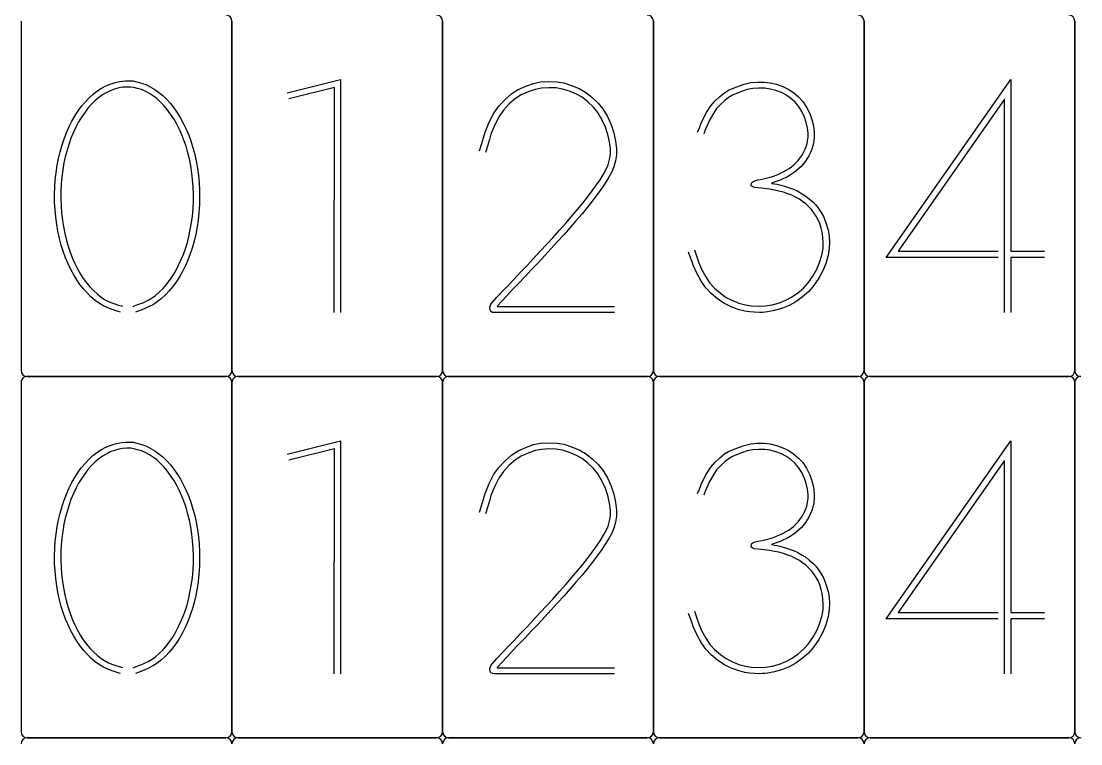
# Model space of a CAD drawing. Header units: millimetres. Extents: x -1 to 349, y -2 to 358.
# Drawn here: x -1 to 175, y 117 to 237 of the extents above; entities that cross this region are included whole.
import ezdxf

# ---------------------------------------------------------------- set-up
doc = ezdxf.new("R2010")
doc.units = ezdxf.units.MM

msp = doc.modelspace()

# ---------------------------------------------------------------- linework, layer by layer
for points in [[(-1, 237), (-1, 179)], [(34, 237), (34, 179)], [(34, 179), (34, 237)], [(69, 237), (69, 179)], [(69, 179), (69, 237)], [(104, 237), (104, 179)], [(104, 179), (104, 237)], [(139, 237), (139, 179)], [(139, 179), (139, 237)], [(174, 237), (174, 179)], [(174, 179), (174, 237)], [(15.38, 227), (15.84, 227.06)], [(15.84, 227.06), (16.34, 227.09)], [(16.34, 227.09), (16.83, 227.1)], [(16.83, 227.1), (17.11, 227.1)], [(17.11, 227.1), (17.36, 227.09)], [(17.36, 227.09), (17.58, 227.07)], [(17.58, 227.07), (18.22, 226.94)], [(43.2, 225.09), (52.06, 227.31)], [(52.06, 227.31), (52.02, 188.6)], [(142.68, 197.78), (163.36, 227.31)], [(163.36, 227.31), (163.36, 198.8)], [(10.91, 224.85), (11.58, 225.36)], [(11.58, 225.36), (12.35, 225.87)], [(12.35, 225.87), (13.04, 226.26)], [(13.04, 226.26), (13.78, 226.56)], [(13.79, 225.46), (13.2, 225.18)], [(13.78, 226.56), (14.62, 226.83)], [(14.5, 225.72), (13.79, 225.46)], [(15.23, 225.92), (14.5, 225.72)], [(14.62, 226.83), (15.38, 227)], [(15.85, 226.02), (15.23, 225.92)], [(16.54, 226.07), (15.85, 226.02)], [(17.19, 226.07), (16.54, 226.07)], [(17.7, 226), (17.19, 226.07)], [(18.34, 225.84), (17.7, 226)], [(18.22, 226.94), (18.98, 226.72)], [(19, 225.63), (18.34, 225.84)], [(18.98, 226.72), (19.69, 226.46)], [(19.6, 225.38), (19, 225.63)], [(20.29, 225), (19.6, 225.38)], [(19.69, 226.46), (20.41, 226.12)], [(20.41, 226.12), (21.19, 225.66)], [(21.19, 225.66), (21.87, 225.18)], [(51.03, 225.99), (43.45, 224.09)], [(50.99, 188.6), (51.03, 225.99)], [(80.49, 224.98), (81.54, 225.65)], [(81.54, 225.65), (82.8, 226.23)], [(82.8, 226.23), (84.12, 226.68)], [(84.37, 225.68), (83.18, 225.27)], [(84.12, 226.68), (85.28, 226.91)], [(85.41, 225.89), (84.37, 225.68)], [(85.28, 226.91), (86.62, 226.99)], [(86.63, 225.96), (85.41, 225.89)], [(86.62, 226.99), (87.98, 226.93)], [(87.87, 225.91), (86.63, 225.96)], [(88.91, 225.74), (87.87, 225.91)], [(87.98, 226.93), (89.14, 226.74)], [(90.07, 225.37), (88.91, 225.74)], [(89.14, 226.74), (90.42, 226.34)], [(91.23, 224.89), (90.07, 225.37)], [(90.42, 226.34), (91.69, 225.81)], [(91.69, 225.81), (92.73, 225.22)], [(115.83, 225.13), (116.51, 225.53)], [(116.51, 225.53), (117.7, 226.05)], [(117.7, 226.05), (119.1, 226.56)], [(119.6, 225.64), (118.35, 225.2)], [(119.1, 226.56), (120.18, 226.81)], [(120.51, 225.82), (119.6, 225.64)], [(120.18, 226.81), (121.28, 226.9)], [(121.53, 225.88), (120.51, 225.82)], [(121.28, 226.9), (122.42, 226.9)], [(122.54, 225.86), (121.53, 225.88)], [(122.42, 226.9), (123.4, 226.79)], [(123.39, 225.74), (122.54, 225.86)], [(124.35, 225.48), (123.39, 225.74)], [(123.4, 226.79), (124.45, 226.53)], [(125.27, 225.15), (124.35, 225.48)], [(124.45, 226.53), (125.5, 226.16)], [(125.5, 226.16), (126.38, 225.74)], [(126.38, 225.74), (127.27, 225.14)], [(9.03, 222.87), (9.61, 223.56)], [(9.61, 223.56), (10.29, 224.27)], [(10.29, 224.27), (10.91, 224.85)], [(11.3, 223.82), (10.69, 223.21)], [(11.85, 224.29), (11.3, 223.82)], [(12.52, 224.76), (11.85, 224.29)], [(13.2, 225.18), (12.52, 224.76)], [(20.96, 224.57), (20.29, 225)], [(21.52, 224.14), (20.96, 224.57)], [(22.15, 223.56), (21.52, 224.14)], [(21.87, 225.18), (22.51, 224.64)], [(22.77, 222.93), (22.15, 223.56)], [(22.51, 224.64), (23.2, 223.97)], [(23.2, 223.97), (23.81, 223.31)], [(78.33, 222.89), (79.36, 224)], [(79.36, 224), (80.49, 224.98)], [(81.1, 224.15), (80.07, 223.25)], [(82.03, 224.75), (81.1, 224.15)], [(83.18, 225.27), (82.03, 224.75)], [(92.16, 224.36), (91.23, 224.89)], [(93.13, 223.59), (92.16, 224.36)], [(92.73, 225.22), (93.8, 224.38)], [(94.08, 222.7), (93.13, 223.59)], [(93.8, 224.38), (94.83, 223.39)], [(113.57, 222.94), (114.27, 223.77)], [(114.27, 223.77), (115.06, 224.51)], [(115.06, 224.51), (115.83, 225.13)], [(115.85, 223.83), (115.14, 223.18)], [(116.5, 224.35), (115.85, 223.83)], [(117.16, 224.69), (116.5, 224.35)], [(118.35, 225.2), (117.16, 224.69)], [(126.02, 224.76), (125.27, 225.15)], [(126.81, 224.19), (126.02, 224.76)], [(127.56, 223.55), (126.81, 224.19)], [(127.27, 225.14), (128.13, 224.42)], [(128.11, 222.9), (127.56, 223.55)], [(128.13, 224.42), (128.81, 223.69)], [(128.81, 223.69), (129.43, 222.75)], [(162.33, 224.05), (144.66, 198.8)], [(162.33, 198.8), (162.33, 224.05)], [(7.92, 221.24), (8.49, 222.13)], [(8.49, 222.13), (9.03, 222.87)], [(9.6, 221.91), (9.06, 221.12)], [(10.09, 222.54), (9.6, 221.91)], [(10.69, 223.21), (10.09, 222.54)], [(23.27, 222.34), (22.77, 222.93)], [(23.82, 221.58), (23.27, 222.34)], [(23.81, 223.31), (24.36, 222.6)], [(24.36, 222.6), (24.96, 221.74)], [(77.52, 221.75), (78.33, 222.89)], [(79.12, 222.24), (78.39, 221.2)], [(80.07, 223.25), (79.12, 222.24)], [(94.79, 221.82), (94.08, 222.7)], [(95.46, 220.69), (94.79, 221.82)], [(94.83, 223.39), (95.63, 222.42)], [(95.63, 222.42), (96.37, 221.18)], [(112.23, 220.68), (112.85, 221.84)], [(112.85, 221.84), (113.57, 222.94)], [(114.51, 222.48), (113.86, 221.52)], [(115.14, 223.18), (114.51, 222.48)], [(128.65, 222.03), (128.11, 222.9)], [(129.12, 221.08), (128.65, 222.03)], [(129.43, 222.75), (129.98, 221.68)], [(6.99, 219.5), (7.42, 220.38)], [(7.42, 220.38), (7.92, 221.24)], [(8.54, 220.27), (8.13, 219.51)], [(9.06, 221.12), (8.54, 220.27)], [(24.36, 220.77), (23.82, 221.58)], [(24.79, 220.03), (24.36, 220.77)], [(25.25, 219.11), (24.79, 220.03)], [(24.96, 221.74), (25.47, 220.92)], [(25.47, 220.92), (25.93, 220.07)], [(25.93, 220.07), (26.41, 219.05)], [(76.06, 218.58), (76.73, 220.23)], [(76.73, 220.23), (77.52, 221.75)], [(78.39, 221.2), (77.66, 219.79)], [(96.06, 219.4), (95.46, 220.69)], [(96.37, 221.18), (97.02, 219.77)], [(111.65, 219.27), (111.97, 220.07)], [(111.97, 220.07), (112.23, 220.68)], [(113.26, 220.45), (112.97, 219.79)], [(113.86, 221.52), (113.26, 220.45)], [(129.41, 220.2), (129.12, 221.08)], [(129.61, 219.26), (129.41, 220.2)], [(129.98, 221.68), (130.35, 220.66)], [(130.35, 220.66), (130.6, 219.6)], [(6.14, 217.47), (6.53, 218.46)], [(6.53, 218.46), (6.99, 219.5)], [(7.69, 218.56), (7.27, 217.57)], [(8.13, 219.51), (7.69, 218.56)], [(25.69, 218.15), (25.25, 219.11)], [(26.41, 219.05), (26.82, 218.09)], [(75.77, 217.65), (76.06, 218.58)], [(77.03, 218.24), (76.76, 217.37)], [(77.66, 219.79), (77.03, 218.24)], [(96.45, 218.21), (96.06, 219.4)], [(97.02, 219.77), (97.45, 218.47)], [(97.45, 218.47), (97.74, 217.1)], [(111.36, 218.56), (111.65, 219.27)], [(112.68, 219.06), (112.36, 218.27)], [(112.97, 219.79), (112.68, 219.06)], [(129.72, 218.39), (129.61, 219.26)], [(129.69, 217.75), (129.72, 218.39)], [(130.6, 219.6), (130.73, 218.57)], [(130.73, 218.57), (130.73, 217.78)], [(5.81, 216.48), (6.14, 217.47)], [(6.95, 216.67), (6.63, 215.6)], [(7.27, 217.57), (6.95, 216.67)], [(26.03, 217.27), (25.69, 218.15)], [(26.38, 216.23), (26.03, 217.27)], [(26.82, 218.09), (27.17, 217.11)], [(27.17, 217.11), (27.53, 215.97)], [(75.14, 215.45), (75.45, 216.54)], [(75.45, 216.54), (75.77, 217.65)], [(76.76, 217.37), (76.44, 216.26)], [(96.72, 216.97), (96.45, 218.21)], [(96.87, 215.78), (96.72, 216.97)], [(97.74, 217.1), (97.9, 215.81)], [(129.32, 216.03), (129.47, 216.48)], [(129.47, 216.48), (129.6, 217.09)], [(129.6, 217.09), (129.69, 217.75)], [(130.63, 217.03), (130.49, 216.32)], [(130.73, 217.78), (130.63, 217.03)], [(5.21, 214.2), (5.48, 215.3)], [(5.48, 215.3), (5.81, 216.48)], [(6.63, 215.6), (6.33, 214.48)], [(26.7, 215.13), (26.38, 216.23)], [(26.94, 214.15), (26.7, 215.13)], [(27.53, 215.97), (27.83, 214.89)], [(27.83, 214.89), (28.06, 213.81)], [(76.44, 216.26), (76.13, 215.17)], [(96.73, 214.03), (96.87, 214.9)], [(96.87, 214.9), (96.87, 215.78)], [(97.9, 214.81), (97.73, 213.8)], [(97.9, 215.81), (97.9, 214.81)], [(128.65, 214.67), (128.87, 215.06)], [(128.87, 215.06), (129.11, 215.54)], [(129.11, 215.54), (129.32, 216.03)], [(130.09, 215.22), (129.83, 214.66)], [(130.32, 215.76), (130.09, 215.22)], [(130.49, 216.32), (130.32, 215.76)], [(4.81, 211.83), (5, 213.11)], [(5, 213.11), (5.21, 214.2)], [(6.11, 213.49), (5.92, 212.31)], [(6.33, 214.48), (6.11, 213.49)], [(27.16, 213), (26.94, 214.15)], [(27.36, 211.79), (27.16, 213)], [(28.06, 213.81), (28.28, 212.55)], [(96.18, 212.45), (96.48, 213.16)], [(96.48, 213.16), (96.73, 214.03)], [(97.73, 213.8), (97.45, 212.8)], [(126.93, 212.81), (127.34, 213.16)], [(127.34, 213.16), (127.72, 213.51)], [(127.72, 213.51), (128.03, 213.84)], [(128.03, 213.84), (128.35, 214.25)], [(128.35, 214.25), (128.65, 214.67)], [(128.88, 213.26), (128.53, 212.86)], [(129.25, 213.73), (128.88, 213.26)], [(129.57, 214.2), (129.25, 213.73)], [(129.83, 214.66), (129.57, 214.2)], [(4.67, 210.64), (4.81, 211.83)], [(5.92, 212.31), (5.75, 211.09)], [(27.48, 210.73), (27.36, 211.79)], [(28.28, 212.55), (28.45, 211.38)], [(28.45, 211.38), (28.55, 210.23)], [(95.14, 210.68), (95.72, 211.62)], [(95.72, 211.62), (96.18, 212.45)], [(97.1, 211.99), (96.61, 211.11)], [(97.45, 212.8), (97.1, 211.99)], [(123.41, 211.11), (123.94, 211.28)], [(123.94, 211.28), (124.55, 211.51)], [(124.55, 211.51), (125.11, 211.74)], [(125.11, 211.74), (125.57, 211.96)], [(125.57, 211.96), (126.07, 212.25)], [(126.07, 212.25), (126.55, 212.54)], [(126.71, 211.43), (126.15, 211.11)], [(126.55, 212.54), (126.93, 212.81)], [(127.21, 211.75), (126.71, 211.43)], [(127.65, 212.07), (127.21, 211.75)], [(128.11, 212.47), (127.65, 212.07)], [(128.53, 212.86), (128.11, 212.47)], [(4.56, 208.14), (4.6, 209.48)], [(4.6, 209.48), (4.67, 210.64)], [(5.65, 210.02), (5.6, 208.78)], [(5.75, 211.09), (5.65, 210.02)], [(27.56, 209.5), (27.48, 210.73)], [(27.61, 208.23), (27.56, 209.5)], [(28.55, 210.23), (28.62, 208.9)], [(93.86, 208.84), (94.58, 209.83)], [(94.58, 209.83), (95.14, 210.68)], [(96.01, 210.13), (95.42, 209.25)], [(96.61, 211.11), (96.01, 210.13)], [(120.25, 209.71), (120.27, 209.87)], [(120.25, 209.66), (120.25, 209.71)], [(120.37, 209.59), (120.25, 209.66)], [(120.27, 209.87), (120.3, 210.01)], [(120.3, 210.01), (120.38, 210.24)], [(120.51, 209.51), (120.37, 209.59)], [(120.38, 210.24), (120.69, 210.46)], [(120.58, 209.47), (120.51, 209.51)], [(120.79, 209.4), (120.58, 209.47)], [(120.69, 210.46), (121.33, 210.63)], [(121.33, 210.63), (122.06, 210.78)], [(122.06, 210.78), (122.75, 210.94)], [(122.75, 210.94), (123.41, 211.11)], [(123.66, 210.12), (123.64, 210.07)], [(123.64, 210.07), (124.11, 210)], [(123.78, 210.15), (123.66, 210.12)], [(123.9, 210.19), (123.78, 210.15)], [(124.4, 210.36), (123.9, 210.19)], [(124.11, 210), (124.55, 209.91)], [(125.05, 210.6), (124.4, 210.36)], [(124.55, 209.91), (124.99, 209.82)], [(124.99, 209.82), (125.78, 209.61)], [(125.64, 210.85), (125.05, 210.6)], [(126.15, 211.11), (125.64, 210.85)], [(125.78, 209.61), (126.61, 209.34)], [(4.56, 206.91), (4.56, 208.14)], [(5.6, 208.78), (5.58, 207.5)], [(27.6, 207.12), (27.61, 208.23)], [(28.62, 208.9), (28.64, 207.66)], [(92.26, 206.78), (93.04, 207.75)], [(93.04, 207.75), (93.86, 208.84)], [(94.69, 208.24), (93.85, 207.12)], [(95.42, 209.25), (94.69, 208.24)], [(121.41, 209.3), (120.79, 209.4)], [(122.43, 209.2), (121.41, 209.3)], [(123.28, 209.09), (122.43, 209.2)], [(124.14, 208.95), (123.28, 209.09)], [(124.84, 208.8), (124.14, 208.95)], [(125.6, 208.59), (124.84, 208.8)], [(126.36, 208.34), (125.6, 208.59)], [(126.98, 208.1), (126.36, 208.34)], [(126.61, 209.34), (127.3, 209.08)], [(127.62, 207.78), (126.98, 208.1)], [(127.3, 209.08), (128, 208.75)], [(128.28, 207.42), (127.62, 207.78)], [(128, 208.75), (128.72, 208.35)], [(128.72, 208.35), (129.32, 207.97)], [(129.32, 207.97), (129.9, 207.52)], [(4.63, 205.74), (4.56, 206.91)], [(5.58, 207.5), (5.62, 206.4)], [(5.62, 206.4), (5.71, 205.17)], [(27.54, 205.89), (27.6, 207.12)], [(28.6, 206.49), (28.51, 205.16)], [(28.64, 207.66), (28.6, 206.49)], [(91.36, 205.68), (92.26, 206.78)], [(93.06, 206.13), (92.15, 205.03)], [(93.85, 207.12), (93.06, 206.13)], [(128.79, 207.08), (128.28, 207.42)], [(129.32, 206.66), (128.79, 207.08)], [(129.85, 206.18), (129.32, 206.66)], [(130.26, 205.74), (129.85, 206.18)], [(129.9, 207.52), (130.5, 206.99)], [(130.5, 206.99), (130.99, 206.48)], [(130.99, 206.48), (131.44, 205.89)], [(4.75, 204.43), (4.63, 205.74)], [(4.9, 203.23), (4.75, 204.43)], [(5.71, 205.17), (5.84, 203.93)], [(27.3, 203.58), (27.43, 204.63)], [(27.43, 204.63), (27.54, 205.89)], [(28.51, 205.16), (28.39, 203.95)], [(89.44, 203.44), (90.35, 204.49)], [(90.35, 204.49), (91.36, 205.68)], [(92.15, 205.03), (91.13, 203.82)], [(130.67, 205.2), (130.26, 205.74)], [(131.07, 204.6), (130.67, 205.2)], [(131.36, 204.04), (131.07, 204.6)], [(131.44, 205.89), (131.89, 205.22)], [(131.89, 205.22), (132.25, 204.58)], [(132.25, 204.58), (132.56, 203.86)], [(5.1, 202.14), (4.9, 203.23)], [(5.84, 203.93), (6, 202.89)], [(6, 202.89), (6.23, 201.75)], [(26.85, 201.24), (27.09, 202.42)], [(27.09, 202.42), (27.3, 203.58)], [(28.22, 202.85), (27.98, 201.61)], [(28.39, 203.95), (28.22, 202.85)], [(88.42, 202.29), (89.44, 203.44)], [(90.21, 202.76), (89.18, 201.6)], [(91.13, 203.82), (90.21, 202.76)], [(131.64, 203.38), (131.36, 204.04)], [(131.89, 202.63), (131.64, 203.38)], [(132.06, 201.95), (131.89, 202.63)], [(132.56, 203.86), (132.84, 203.03)], [(132.84, 203.03), (133.05, 202.27)], [(5.37, 200.92), (5.1, 202.14)], [(5.65, 199.82), (5.37, 200.92)], [(6.23, 201.75), (6.51, 200.6)], [(26.6, 200.27), (26.85, 201.24)], [(27.98, 201.61), (27.72, 200.48)], [(86.29, 199.95), (87.29, 201.04)], [(87.29, 201.04), (88.42, 202.29)], [(89.18, 201.6), (88.05, 200.35)], [(132.17, 201.11), (132.06, 201.95)], [(132.22, 200.14), (132.17, 201.11)], [(133.05, 202.27), (133.18, 201.37)], [(133.18, 201.37), (133.24, 200.31)], [(5.97, 198.83), (5.65, 199.82)], [(6.51, 200.6), (6.78, 199.65)], [(6.78, 199.65), (7.13, 198.62)], [(25.89, 198.17), (26.27, 199.22)], [(26.27, 199.22), (26.6, 200.27)], [(27.43, 199.47), (27.05, 198.34)], [(27.72, 200.48), (27.43, 199.47)], [(85.22, 198.79), (86.29, 199.95)], [(87.05, 199.25), (85.97, 198.09)], [(88.05, 200.35), (87.05, 199.25)], [(110.82, 199.01), (110.98, 198.54)], [(131.98, 198.15), (132.19, 199.24)], [(132.19, 199.24), (132.22, 200.14)], [(133.23, 199.29), (133.03, 198.12)], [(133.24, 200.31), (133.23, 199.29)], [(6.37, 197.72), (5.97, 198.83)], [(6.78, 196.73), (6.37, 197.72)], [(7.13, 198.62), (7.53, 197.59)], [(7.53, 197.59), (7.9, 196.75)], [(25.1, 196.38), (25.54, 197.3)], [(25.54, 197.3), (25.89, 198.17)], [(26.67, 197.32), (26.27, 196.42)], [(27.05, 198.34), (26.67, 197.32)], [(83.02, 196.45), (84.04, 197.54)], [(84.04, 197.54), (85.22, 198.79)], [(85.97, 198.09), (84.79, 196.83)], [(110.06, 198.06), (109.85, 198.66)], [(110.42, 197.05), (110.06, 198.06)], [(110.98, 198.54), (111.34, 197.53)], [(111.34, 197.53), (111.56, 196.9)], [(131.61, 196.93), (131.98, 198.15)], [(133.03, 198.12), (132.65, 196.78)], [(161.28, 197.78), (142.68, 197.78)], [(144.66, 198.8), (161.28, 198.8)], [(162.33, 197.78), (162.33, 198.8)], [(162.33, 188.6), (162.33, 197.78)], [(163.36, 198.8), (168.96, 198.8)], [(163.36, 197.78), (163.36, 188.6)], [(168.96, 197.78), (163.36, 197.78)], [(7.2, 195.86), (6.78, 196.73)], [(7.72, 194.89), (7.2, 195.86)], [(7.9, 196.75), (8.36, 195.86)], [(8.36, 195.86), (8.86, 194.97)], [(24.18, 194.73), (24.62, 195.46)], [(24.62, 195.46), (25.1, 196.38)], [(25.77, 195.43), (25.28, 194.54)], [(26.27, 196.42), (25.77, 195.43)], [(81.95, 195.32), (83.02, 196.45)], [(83.77, 195.74), (82.7, 194.62)], [(84.79, 196.83), (83.77, 195.74)], [(110.62, 196.49), (110.42, 197.05)], [(111.2, 195.16), (110.62, 196.49)], [(111.56, 196.9), (112.02, 195.81)], [(112.02, 195.81), (112.7, 194.55)], [(130.48, 194.67), (131.15, 195.82)], [(131.15, 195.82), (131.61, 196.93)], [(132.15, 195.53), (131.46, 194.3)], [(132.65, 196.78), (132.15, 195.53)], [(8.23, 194.04), (7.72, 194.89)], [(8.75, 193.3), (8.23, 194.04)], [(8.86, 194.97), (9.32, 194.27)], [(9.32, 194.27), (9.87, 193.54)], [(23.07, 193.21), (23.65, 193.96)], [(23.65, 193.96), (24.18, 194.73)], [(24.78, 193.78), (24.17, 192.95)], [(25.28, 194.54), (24.78, 193.78)], [(79.81, 193.08), (80.8, 194.11)], [(80.8, 194.11), (81.95, 195.32)], [(82.7, 194.62), (81.55, 193.41)], [(111.95, 193.81), (111.2, 195.16)], [(112.71, 192.73), (111.95, 193.81)], [(112.7, 194.55), (113.4, 193.51)], [(129.69, 193.55), (130.48, 194.67)], [(131.46, 194.3), (130.61, 193.05)], [(9.38, 192.51), (8.75, 193.3)], [(9.99, 191.81), (9.38, 192.51)], [(9.87, 193.54), (10.46, 192.82)], [(10.46, 192.82), (10.99, 192.26)], [(10.99, 192.26), (11.6, 191.71)], [(21.3, 191.47), (21.95, 192.04)], [(21.95, 192.04), (22.56, 192.62)], [(22.56, 192.62), (23.07, 193.21)], [(23.58, 192.22), (23, 191.61)], [(24.17, 192.95), (23.58, 192.22)], [(78.01, 191.15), (78.89, 192.1)], [(78.89, 192.1), (79.81, 193.08)], [(80.56, 192.37), (79.65, 191.4)], [(81.55, 193.41), (80.56, 192.37)], [(113.61, 191.79), (112.71, 192.73)], [(113.4, 193.51), (114.17, 192.67)], [(114.17, 192.67), (115.14, 191.82)], [(126.96, 191.18), (128.01, 191.91)], [(128.01, 191.91), (128.93, 192.69)], [(129.76, 192.07), (128.79, 191.22)], [(128.93, 192.69), (129.69, 193.55)], [(130.61, 193.05), (129.76, 192.07)], [(10.59, 191.23), (9.99, 191.81)], [(11.31, 190.63), (10.59, 191.23)], [(12.01, 190.12), (11.31, 190.63)], [(11.6, 191.71), (12.27, 191.19)], [(12.68, 189.73), (12.01, 190.12)], [(12.27, 191.19), (12.85, 190.81)], [(12.85, 190.81), (13.52, 190.46)], [(13.52, 190.46), (14.24, 190.15)], [(14.24, 190.15), (14.73, 189.99)], [(18.4, 189.95), (18.87, 190.11)], [(18.87, 190.11), (19.36, 190.31)], [(19.36, 190.31), (20.07, 190.66)], [(20.07, 190.66), (20.73, 191.05)], [(20.73, 191.05), (21.3, 191.47)], [(21.61, 190.41), (20.95, 189.98)], [(22.29, 190.96), (21.61, 190.41)], [(23, 191.61), (22.29, 190.96)], [(77.03, 189.99), (77.37, 190.45)], [(77.37, 190.45), (78.01, 191.15)], [(78.77, 190.46), (78.16, 189.79)], [(79.65, 191.4), (78.77, 190.46)], [(114.68, 190.87), (113.61, 191.79)], [(115.69, 190.17), (114.68, 190.87)], [(115.14, 191.82), (116.08, 191.14)], [(116.8, 189.63), (115.69, 190.17)], [(116.08, 191.14), (117.04, 190.65)], [(117.04, 190.65), (118.19, 190.19)], [(118.19, 190.19), (119.28, 189.88)], [(123.74, 189.91), (124.93, 190.25)], [(124.93, 190.25), (126.01, 190.66)], [(126.01, 190.66), (126.96, 191.18)], [(127.65, 190.4), (126.58, 189.79)], [(128.79, 191.22), (127.65, 190.4)], [(13.48, 189.35), (12.68, 189.73)], [(14.25, 189.05), (13.48, 189.35)], [(14.59, 188.95), (14.25, 189.05)], [(15.11, 188.8), (14.59, 188.95)], [(14.73, 189.99), (15.13, 189.87)], [(15.5, 188.69), (15.11, 188.8)], [(15.13, 189.87), (15.64, 189.72)], [(15.64, 189.72), (15.81, 189.65)], [(17.61, 189.64), (17.8, 189.73)], [(17.8, 189.73), (18.4, 189.95)], [(18.43, 188.86), (17.97, 188.7)], [(19.04, 189.08), (18.43, 188.86)], [(19.41, 189.21), (19.04, 189.08)], [(20.16, 189.55), (19.41, 189.21)], [(20.95, 189.98), (20.16, 189.55)], [(76.83, 189.49), (77.03, 189.99)], [(76.88, 189), (76.83, 189.49)], [(77.03, 188.78), (76.88, 189)], [(77.26, 188.65), (77.03, 188.78)], [(77.54, 188.6), (77.26, 188.65)], [(82.87, 188.6), (77.54, 188.6)], [(78.07, 189.68), (78.05, 189.63)], [(78.05, 189.63), (83.45, 189.63)], [(78.11, 189.73), (78.07, 189.68)], [(78.16, 189.79), (78.11, 189.73)], [(92.45, 188.6), (82.87, 188.6)], [(83.45, 189.63), (92.78, 189.63)], [(97.57, 188.6), (92.45, 188.6)], [(92.78, 189.63), (97.57, 189.63)], [(118.06, 189.15), (116.8, 189.63)], [(119.22, 188.84), (118.06, 189.15)], [(119.95, 188.73), (119.22, 188.84)], [(119.28, 189.88), (120.33, 189.73)], [(120.77, 188.66), (119.95, 188.73)], [(120.33, 189.73), (121.56, 189.67)], [(121.63, 188.64), (120.77, 188.66)], [(121.56, 189.67), (122.69, 189.72)], [(122.11, 188.65), (121.63, 188.64)], [(122.56, 188.67), (122.11, 188.65)], [(122.96, 188.71), (122.56, 188.67)], [(122.69, 189.72), (123.74, 189.91)], [(124.14, 188.94), (122.96, 188.71)], [(125.44, 189.33), (124.14, 188.94)], [(126.58, 189.79), (125.44, 189.33)], [(33, 178), (0, 178)], [(0, 178), (33, 178)], [(68, 178), (35, 178)], [(35, 178), (68, 178)], [(103, 178), (70, 178)], [(70, 178), (103, 178)], [(138, 178), (105, 178)], [(105, 178), (138, 178)], [(173, 178), (140, 178)], [(140, 178), (173, 178)], [(-1, 177), (-1, 119)], [(34, 177), (34, 119)], [(34, 119), (34, 177)], [(69, 177), (69, 119)], [(69, 119), (69, 177)], [(104, 177), (104, 119)], [(104, 119), (104, 177)], [(139, 177), (139, 119)], [(139, 119), (139, 177)], [(174, 177), (174, 119)], [(174, 119), (174, 177)], [(43.2, 165.09), (52.06, 167.31)], [(52.06, 167.31), (52.02, 128.6)], [(142.68, 137.78), (163.36, 167.31)], [(163.36, 167.31), (163.36, 138.8)], [(11.58, 165.36), (12.35, 165.87)], [(12.35, 165.87), (13.04, 166.26)], [(13.04, 166.26), (13.78, 166.56)], [(13.79, 165.46), (13.2, 165.18)], [(13.78, 166.56), (14.62, 166.83)], [(14.5, 165.72), (13.79, 165.46)], [(15.23, 165.92), (14.5, 165.72)], [(14.62, 166.83), (15.38, 167)], [(15.85, 166.02), (15.23, 165.92)], [(15.38, 167), (15.84, 167.06)], [(15.84, 167.06), (16.34, 167.09)], [(16.54, 166.07), (15.85, 166.02)], [(16.34, 167.09), (16.83, 167.1)], [(17.19, 166.07), (16.54, 166.07)], [(16.83, 167.1), (17.11, 167.1)], [(17.11, 167.1), (17.36, 167.09)], [(17.7, 166), (17.19, 166.07)], [(17.36, 167.09), (17.58, 167.07)], [(17.58, 167.07), (18.22, 166.94)], [(18.34, 165.84), (17.7, 166)], [(18.22, 166.94), (18.98, 166.72)], [(19, 165.63), (18.34, 165.84)], [(18.98, 166.72), (19.69, 166.46)], [(19.6, 165.38), (19, 165.63)], [(19.69, 166.46), (20.41, 166.12)], [(20.41, 166.12), (21.19, 165.66)], [(21.19, 165.66), (21.87, 165.18)], [(51.03, 165.99), (43.45, 164.09)], [(50.99, 128.6), (51.03, 165.99)], [(80.49, 164.98), (81.54, 165.65)], [(81.54, 165.65), (82.8, 166.23)], [(82.8, 166.23), (84.12, 166.68)], [(84.37, 165.68), (83.18, 165.27)], [(84.12, 166.68), (85.28, 166.91)], [(85.41, 165.89), (84.37, 165.68)], [(85.28, 166.91), (86.62, 166.99)], [(86.63, 165.96), (85.41, 165.89)], [(86.62, 166.99), (87.98, 166.93)], [(87.87, 165.91), (86.63, 165.96)], [(88.91, 165.74), (87.87, 165.91)], [(87.98, 166.93), (89.14, 166.74)], [(90.07, 165.37), (88.91, 165.74)], [(89.14, 166.74), (90.42, 166.34)], [(90.42, 166.34), (91.69, 165.81)], [(91.69, 165.81), (92.73, 165.22)], [(115.83, 165.13), (116.51, 165.53)], [(116.51, 165.53), (117.7, 166.05)], [(117.7, 166.05), (119.1, 166.56)], [(119.6, 165.64), (118.35, 165.2)], [(119.1, 166.56), (120.18, 166.81)], [(120.51, 165.82), (119.6, 165.64)], [(120.18, 166.81), (121.28, 166.9)], [(121.53, 165.88), (120.51, 165.82)], [(121.28, 166.9), (122.42, 166.9)], [(122.54, 165.86), (121.53, 165.88)], [(122.42, 166.9), (123.4, 166.79)], [(123.39, 165.74), (122.54, 165.86)], [(124.35, 165.48), (123.39, 165.74)], [(123.4, 166.79), (124.45, 166.53)], [(125.27, 165.15), (124.35, 165.48)], [(124.45, 166.53), (125.5, 166.16)], [(125.5, 166.16), (126.38, 165.74)], [(126.38, 165.74), (127.27, 165.14)], [(9.61, 163.56), (10.29, 164.27)], [(10.29, 164.27), (10.91, 164.85)], [(11.3, 163.82), (10.69, 163.21)], [(10.91, 164.85), (11.58, 165.36)], [(11.85, 164.29), (11.3, 163.82)], [(12.52, 164.76), (11.85, 164.29)], [(13.2, 165.18), (12.52, 164.76)], [(20.29, 165), (19.6, 165.38)], [(20.96, 164.57), (20.29, 165)], [(21.52, 164.14), (20.96, 164.57)], [(22.15, 163.56), (21.52, 164.14)], [(21.87, 165.18), (22.51, 164.64)], [(22.51, 164.64), (23.2, 163.97)], [(23.2, 163.97), (23.81, 163.31)], [(78.33, 162.89), (79.36, 164)], [(79.36, 164), (80.49, 164.98)], [(81.1, 164.15), (80.07, 163.25)], [(82.03, 164.75), (81.1, 164.15)], [(83.18, 165.27), (82.03, 164.75)], [(91.23, 164.89), (90.07, 165.37)], [(92.16, 164.36), (91.23, 164.89)], [(93.13, 163.59), (92.16, 164.36)], [(92.73, 165.22), (93.8, 164.38)], [(93.8, 164.38), (94.83, 163.39)], [(113.57, 162.94), (114.27, 163.77)], [(114.27, 163.77), (115.06, 164.51)], [(115.06, 164.51), (115.83, 165.13)], [(115.85, 163.83), (115.14, 163.18)], [(116.5, 164.35), (115.85, 163.83)], [(117.16, 164.69), (116.5, 164.35)], [(118.35, 165.2), (117.16, 164.69)], [(126.02, 164.76), (125.27, 165.15)], [(126.81, 164.19), (126.02, 164.76)], [(127.56, 163.55), (126.81, 164.19)], [(127.27, 165.14), (128.13, 164.42)], [(128.13, 164.42), (128.81, 163.69)], [(128.81, 163.69), (129.43, 162.75)], [(162.33, 164.05), (144.66, 138.8)], [(162.33, 138.8), (162.33, 164.05)], [(7.92, 161.24), (8.49, 162.13)], [(8.49, 162.13), (9.03, 162.87)], [(9.03, 162.87), (9.61, 163.56)], [(10.09, 162.54), (9.6, 161.91)], [(10.69, 163.21), (10.09, 162.54)], [(22.77, 162.93), (22.15, 163.56)], [(23.27, 162.34), (22.77, 162.93)], [(23.82, 161.58), (23.27, 162.34)], [(23.81, 163.31), (24.36, 162.6)], [(24.36, 162.6), (24.96, 161.74)], [(77.52, 161.75), (78.33, 162.89)], [(79.12, 162.24), (78.39, 161.2)], [(80.07, 163.25), (79.12, 162.24)], [(94.08, 162.7), (93.13, 163.59)], [(94.79, 161.82), (94.08, 162.7)], [(94.83, 163.39), (95.63, 162.42)], [(95.63, 162.42), (96.37, 161.18)], [(112.85, 161.84), (113.57, 162.94)], [(114.51, 162.48), (113.86, 161.52)], [(115.14, 163.18), (114.51, 162.48)], [(128.11, 162.9), (127.56, 163.55)], [(128.65, 162.03), (128.11, 162.9)], [(129.12, 161.08), (128.65, 162.03)], [(129.43, 162.75), (129.98, 161.68)], [(6.99, 159.5), (7.42, 160.38)], [(7.42, 160.38), (7.92, 161.24)], [(8.54, 160.27), (8.13, 159.51)], [(9.06, 161.12), (8.54, 160.27)], [(9.6, 161.91), (9.06, 161.12)], [(24.36, 160.77), (23.82, 161.58)], [(24.79, 160.03), (24.36, 160.77)], [(24.96, 161.74), (25.47, 160.92)], [(25.47, 160.92), (25.93, 160.07)], [(76.06, 158.58), (76.73, 160.23)], [(76.73, 160.23), (77.52, 161.75)], [(78.39, 161.2), (77.66, 159.79)], [(95.46, 160.69), (94.79, 161.82)], [(96.06, 159.4), (95.46, 160.69)], [(96.37, 161.18), (97.02, 159.77)], [(111.97, 160.07), (112.23, 160.68)], [(112.23, 160.68), (112.85, 161.84)], [(113.26, 160.45), (112.97, 159.79)], [(113.86, 161.52), (113.26, 160.45)], [(129.41, 160.2), (129.12, 161.08)], [(129.61, 159.26), (129.41, 160.2)], [(129.98, 161.68), (130.35, 160.66)], [(130.35, 160.66), (130.6, 159.6)], [(6.14, 157.47), (6.53, 158.46)], [(6.53, 158.46), (6.99, 159.5)], [(7.69, 158.56), (7.27, 157.57)], [(8.13, 159.51), (7.69, 158.56)], [(25.25, 159.11), (24.79, 160.03)], [(25.69, 158.15), (25.25, 159.11)], [(25.93, 160.07), (26.41, 159.05)], [(26.41, 159.05), (26.82, 158.09)], [(75.77, 157.65), (76.06, 158.58)], [(77.66, 159.79), (77.03, 158.24)], [(96.45, 158.21), (96.06, 159.4)], [(97.02, 159.77), (97.45, 158.47)], [(97.45, 158.47), (97.74, 157.1)], [(111.36, 158.56), (111.65, 159.27)], [(111.65, 159.27), (111.97, 160.07)], [(112.68, 159.06), (112.36, 158.27)], [(112.97, 159.79), (112.68, 159.06)], [(129.72, 158.39), (129.61, 159.26)], [(130.6, 159.6), (130.73, 158.57)], [(130.73, 158.57), (130.73, 157.78)], [(5.81, 156.48), (6.14, 157.47)], [(6.95, 156.67), (6.63, 155.6)], [(7.27, 157.57), (6.95, 156.67)], [(26.03, 157.27), (25.69, 158.15)], [(26.38, 156.23), (26.03, 157.27)], [(26.82, 158.09), (27.17, 157.11)], [(27.17, 157.11), (27.53, 155.97)], [(75.45, 156.54), (75.77, 157.65)], [(76.76, 157.37), (76.44, 156.26)], [(77.03, 158.24), (76.76, 157.37)], [(96.72, 156.97), (96.45, 158.21)], [(96.87, 155.78), (96.72, 156.97)], [(97.74, 157.1), (97.9, 155.81)], [(129.47, 156.48), (129.6, 157.09)], [(129.6, 157.09), (129.69, 157.75)], [(129.69, 157.75), (129.72, 158.39)], [(130.63, 157.03), (130.49, 156.32)], [(130.73, 157.78), (130.63, 157.03)], [(5.21, 154.2), (5.48, 155.3)], [(5.48, 155.3), (5.81, 156.48)], [(6.63, 155.6), (6.33, 154.48)], [(26.7, 155.13), (26.38, 156.23)], [(26.94, 154.15), (26.7, 155.13)], [(27.53, 155.97), (27.83, 154.89)], [(27.83, 154.89), (28.06, 153.81)], [(75.14, 155.45), (75.45, 156.54)], [(76.44, 156.26), (76.13, 155.17)], [(96.73, 154.03), (96.87, 154.9)], [(96.87, 154.9), (96.87, 155.78)], [(97.9, 155.81), (97.9, 154.81)], [(128.65, 154.67), (128.87, 155.06)], [(128.87, 155.06), (129.11, 155.54)], [(129.11, 155.54), (129.32, 156.03)], [(129.32, 156.03), (129.47, 156.48)], [(130.09, 155.22), (129.83, 154.66)], [(130.32, 155.76), (130.09, 155.22)], [(130.49, 156.32), (130.32, 155.76)], [(5, 153.11), (5.21, 154.2)], [(6.11, 153.49), (5.92, 152.31)], [(6.33, 154.48), (6.11, 153.49)], [(27.16, 153), (26.94, 154.15)], [(28.06, 153.81), (28.28, 152.55)], [(96.18, 152.45), (96.48, 153.16)], [(96.48, 153.16), (96.73, 154.03)], [(97.73, 153.8), (97.45, 152.8)], [(97.9, 154.81), (97.73, 153.8)], [(126.93, 152.81), (127.34, 153.16)], [(127.34, 153.16), (127.72, 153.51)], [(127.72, 153.51), (128.03, 153.84)], [(128.03, 153.84), (128.35, 154.25)], [(128.35, 154.25), (128.65, 154.67)], [(128.88, 153.26), (128.53, 152.86)], [(129.25, 153.73), (128.88, 153.26)], [(129.57, 154.2), (129.25, 153.73)], [(129.83, 154.66), (129.57, 154.2)], [(4.67, 150.64), (4.81, 151.83)], [(4.81, 151.83), (5, 153.11)], [(5.92, 152.31), (5.75, 151.09)], [(27.36, 151.79), (27.16, 153)], [(27.48, 150.73), (27.36, 151.79)], [(28.28, 152.55), (28.45, 151.38)], [(28.45, 151.38), (28.55, 150.23)], [(95.14, 150.68), (95.72, 151.62)], [(95.72, 151.62), (96.18, 152.45)], [(97.1, 151.99), (96.61, 151.11)], [(97.45, 152.8), (97.1, 151.99)], [(123.94, 151.28), (124.55, 151.51)], [(124.55, 151.51), (125.11, 151.74)], [(125.11, 151.74), (125.57, 151.96)], [(125.57, 151.96), (126.07, 152.25)], [(126.07, 152.25), (126.55, 152.54)], [(126.71, 151.43), (126.15, 151.11)], [(126.55, 152.54), (126.93, 152.81)], [(127.21, 151.75), (126.71, 151.43)], [(127.65, 152.07), (127.21, 151.75)], [(128.11, 152.47), (127.65, 152.07)], [(128.53, 152.86), (128.11, 152.47)], [(4.6, 149.48), (4.67, 150.64)], [(5.65, 150.02), (5.6, 148.78)], [(5.75, 151.09), (5.65, 150.02)], [(27.56, 149.5), (27.48, 150.73)], [(28.55, 150.23), (28.62, 148.9)], [(93.86, 148.84), (94.58, 149.83)], [(94.58, 149.83), (95.14, 150.68)], [(96.01, 150.13), (95.42, 149.25)], [(96.61, 151.11), (96.01, 150.13)], [(120.25, 149.71), (120.27, 149.87)], [(120.25, 149.66), (120.25, 149.71)], [(120.37, 149.59), (120.25, 149.66)], [(120.27, 149.87), (120.3, 150.01)], [(120.3, 150.01), (120.38, 150.24)], [(120.38, 150.24), (120.69, 150.46)], [(120.69, 150.46), (121.33, 150.63)], [(121.33, 150.63), (122.06, 150.78)], [(122.06, 150.78), (122.75, 150.94)], [(122.75, 150.94), (123.41, 151.11)], [(123.41, 151.11), (123.94, 151.28)], [(123.66, 150.12), (123.64, 150.07)], [(123.64, 150.07), (124.11, 150)], [(123.78, 150.15), (123.66, 150.12)], [(123.9, 150.19), (123.78, 150.15)], [(124.4, 150.36), (123.9, 150.19)], [(124.11, 150), (124.55, 149.91)], [(125.05, 150.6), (124.4, 150.36)], [(124.55, 149.91), (124.99, 149.82)], [(124.99, 149.82), (125.78, 149.61)], [(125.64, 150.85), (125.05, 150.6)], [(126.15, 151.11), (125.64, 150.85)], [(125.78, 149.61), (126.61, 149.34)], [(4.56, 148.14), (4.6, 149.48)], [(4.56, 146.91), (4.56, 148.14)], [(5.6, 148.78), (5.58, 147.5)], [(27.61, 148.23), (27.56, 149.5)], [(27.6, 147.12), (27.61, 148.23)], [(28.62, 148.9), (28.64, 147.66)], [(93.04, 147.75), (93.86, 148.84)], [(94.69, 148.24), (93.85, 147.12)], [(95.42, 149.25), (94.69, 148.24)], [(120.51, 149.51), (120.37, 149.59)], [(120.58, 149.47), (120.51, 149.51)], [(120.79, 149.4), (120.58, 149.47)], [(121.41, 149.3), (120.79, 149.4)], [(122.43, 149.2), (121.41, 149.3)], [(123.28, 149.09), (122.43, 149.2)], [(124.14, 148.95), (123.28, 149.09)], [(124.84, 148.8), (124.14, 148.95)], [(125.6, 148.59), (124.84, 148.8)], [(126.36, 148.34), (125.6, 148.59)], [(126.98, 148.1), (126.36, 148.34)], [(126.61, 149.34), (127.3, 149.08)], [(127.62, 147.78), (126.98, 148.1)], [(127.3, 149.08), (128, 148.75)], [(128, 148.75), (128.72, 148.35)], [(128.72, 148.35), (129.32, 147.97)], [(129.32, 147.97), (129.9, 147.52)], [(4.63, 145.74), (4.56, 146.91)], [(5.58, 147.5), (5.62, 146.4)], [(5.62, 146.4), (5.71, 145.17)], [(27.54, 145.89), (27.6, 147.12)], [(28.6, 146.49), (28.51, 145.16)], [(28.64, 147.66), (28.6, 146.49)], [(91.36, 145.69), (92.26, 146.78)], [(93.06, 146.13), (92.15, 145.03)], [(92.26, 146.78), (93.04, 147.75)], [(93.85, 147.12), (93.06, 146.13)], [(128.28, 147.42), (127.62, 147.78)], [(128.79, 147.08), (128.28, 147.42)], [(129.32, 146.66), (128.79, 147.08)], [(129.85, 146.18), (129.32, 146.66)], [(130.26, 145.74), (129.85, 146.18)], [(129.9, 147.52), (130.5, 146.99)], [(130.5, 146.99), (130.99, 146.48)], [(130.99, 146.48), (131.44, 145.89)], [(4.75, 144.43), (4.63, 145.74)], [(4.9, 143.23), (4.75, 144.43)], [(5.71, 145.17), (5.84, 143.93)], [(27.3, 143.58), (27.43, 144.63)], [(27.43, 144.63), (27.54, 145.89)], [(28.51, 145.16), (28.39, 143.95)], [(89.44, 143.44), (90.35, 144.49)], [(90.35, 144.49), (91.36, 145.69)], [(92.15, 145.03), (91.13, 143.82)], [(130.67, 145.2), (130.26, 145.74)], [(131.07, 144.6), (130.67, 145.2)], [(131.36, 144.04), (131.07, 144.6)], [(131.44, 145.89), (131.89, 145.22)], [(131.89, 145.22), (132.25, 144.58)], [(132.25, 144.58), (132.56, 143.86)], [(5.1, 142.14), (4.9, 143.23)], [(5.84, 143.93), (6, 142.89)], [(6, 142.89), (6.23, 141.75)], [(27.09, 142.42), (27.3, 143.58)], [(28.22, 142.85), (27.98, 141.61)], [(28.39, 143.95), (28.22, 142.85)], [(88.42, 142.29), (89.44, 143.44)], [(90.21, 142.76), (89.18, 141.6)], [(91.13, 143.82), (90.21, 142.76)], [(131.64, 143.38), (131.36, 144.04)], [(131.89, 142.63), (131.64, 143.38)], [(132.06, 141.95), (131.89, 142.63)], [(132.56, 143.86), (132.84, 143.03)], [(132.84, 143.03), (133.05, 142.27)], [(5.37, 140.92), (5.1, 142.14)], [(5.65, 139.82), (5.37, 140.92)], [(6.23, 141.75), (6.51, 140.6)], [(26.6, 140.27), (26.85, 141.24)], [(26.85, 141.24), (27.09, 142.42)], [(27.98, 141.61), (27.72, 140.48)], [(86.29, 139.95), (87.29, 141.04)], [(87.29, 141.04), (88.42, 142.29)], [(89.18, 141.6), (88.05, 140.35)], [(132.17, 141.11), (132.06, 141.95)], [(132.22, 140.14), (132.17, 141.11)], [(133.05, 142.27), (133.18, 141.37)], [(133.18, 141.37), (133.24, 140.31)], [(5.97, 138.83), (5.65, 139.82)], [(6.51, 140.6), (6.78, 139.65)], [(6.78, 139.65), (7.13, 138.62)], [(25.89, 138.17), (26.27, 139.22)], [(26.27, 139.22), (26.6, 140.27)], [(27.43, 139.47), (27.05, 138.34)], [(27.72, 140.48), (27.43, 139.47)], [(85.22, 138.79), (86.29, 139.95)], [(87.05, 139.25), (85.97, 138.09)], [(88.05, 140.35), (87.05, 139.25)], [(131.98, 138.15), (132.19, 139.24)], [(132.19, 139.24), (132.22, 140.14)], [(133.23, 139.29), (133.03, 138.12)], [(133.24, 140.31), (133.23, 139.29)], [(6.37, 137.72), (5.97, 138.83)], [(6.78, 136.73), (6.37, 137.72)], [(7.13, 138.62), (7.53, 137.59)], [(7.53, 137.59), (7.9, 136.75)], [(25.1, 136.38), (25.54, 137.3)], [(25.54, 137.3), (25.89, 138.17)], [(26.67, 137.32), (26.27, 136.42)], [(27.05, 138.34), (26.67, 137.32)], [(83.02, 136.45), (84.04, 137.54)], [(84.04, 137.54), (85.22, 138.79)], [(85.97, 138.09), (84.79, 136.83)], [(110.06, 138.06), (109.85, 138.66)], [(110.42, 137.05), (110.06, 138.06)], [(110.82, 139.01), (110.98, 138.54)], [(110.98, 138.54), (111.34, 137.53)], [(111.34, 137.53), (111.56, 136.9)], [(131.61, 136.93), (131.98, 138.15)], [(133.03, 138.12), (132.65, 136.78)], [(161.28, 137.78), (142.68, 137.78)], [(144.66, 138.8), (161.28, 138.8)], [(162.33, 137.78), (162.33, 138.8)], [(162.33, 128.6), (162.33, 137.78)], [(163.36, 138.8), (168.96, 138.8)], [(163.36, 137.78), (163.36, 128.6)], [(168.96, 137.78), (163.36, 137.78)], [(7.2, 135.86), (6.78, 136.73)], [(7.72, 134.89), (7.2, 135.86)], [(7.9, 136.75), (8.36, 135.86)], [(8.36, 135.86), (8.86, 134.97)], [(24.62, 135.46), (25.1, 136.38)], [(26.27, 136.42), (25.77, 135.43)], [(81.95, 135.32), (83.02, 136.45)], [(83.77, 135.74), (82.7, 134.62)], [(84.79, 136.83), (83.77, 135.74)], [(110.62, 136.49), (110.42, 137.05)], [(111.2, 135.16), (110.62, 136.49)], [(111.56, 136.9), (112.02, 135.81)], [(112.02, 135.81), (112.7, 134.55)], [(130.48, 134.67), (131.15, 135.82)], [(131.15, 135.82), (131.61, 136.93)], [(132.15, 135.53), (131.46, 134.3)], [(132.65, 136.78), (132.15, 135.53)], [(8.23, 134.04), (7.72, 134.89)], [(8.75, 133.3), (8.23, 134.04)], [(8.86, 134.97), (9.32, 134.27)], [(9.32, 134.27), (9.87, 133.54)], [(23.07, 133.21), (23.65, 133.96)], [(23.65, 133.96), (24.18, 134.73)], [(24.78, 133.78), (24.17, 132.95)], [(24.18, 134.73), (24.62, 135.46)], [(25.28, 134.54), (24.78, 133.78)], [(25.77, 135.43), (25.28, 134.54)], [(79.81, 133.08), (80.8, 134.11)], [(80.8, 134.11), (81.95, 135.32)], [(82.7, 134.62), (81.55, 133.41)], [(111.95, 133.81), (111.2, 135.16)], [(112.71, 132.73), (111.95, 133.81)], [(112.7, 134.55), (113.4, 133.51)], [(129.69, 133.55), (130.48, 134.67)], [(131.46, 134.3), (130.61, 133.05)], [(9.38, 132.51), (8.75, 133.3)], [(9.99, 131.81), (9.38, 132.51)], [(9.87, 133.54), (10.46, 132.82)], [(10.46, 132.82), (10.99, 132.26)], [(10.99, 132.26), (11.6, 131.72)], [(21.3, 131.47), (21.95, 132.04)], [(21.95, 132.04), (22.56, 132.62)], [(22.56, 132.62), (23.07, 133.21)], [(23.58, 132.22), (23, 131.61)], [(24.17, 132.95), (23.58, 132.22)], [(78.01, 131.15), (78.89, 132.1)], [(78.89, 132.1), (79.81, 133.08)], [(80.56, 132.37), (79.65, 131.4)], [(81.55, 133.41), (80.56, 132.37)], [(113.61, 131.79), (112.71, 132.73)], [(113.4, 133.51), (114.17, 132.67)], [(114.17, 132.67), (115.14, 131.82)], [(128.01, 131.91), (128.93, 132.69)], [(129.76, 132.07), (128.79, 131.22)], [(128.93, 132.69), (129.69, 133.55)], [(130.61, 133.05), (129.76, 132.07)], [(10.59, 131.23), (9.99, 131.81)], [(11.31, 130.63), (10.59, 131.23)], [(12.01, 130.12), (11.31, 130.63)], [(11.6, 131.72), (12.27, 131.19)], [(12.27, 131.19), (12.85, 130.81)], [(12.85, 130.81), (13.52, 130.46)], [(13.52, 130.46), (14.24, 130.15)], [(18.87, 130.11), (19.36, 130.31)], [(19.36, 130.31), (20.07, 130.66)], [(20.07, 130.66), (20.73, 131.05)], [(20.73, 131.05), (21.3, 131.47)], [(21.61, 130.41), (20.95, 129.98)], [(22.29, 130.96), (21.61, 130.41)], [(23, 131.61), (22.29, 130.96)], [(77.03, 129.99), (77.37, 130.45)], [(77.37, 130.45), (78.01, 131.15)], [(78.77, 130.46), (78.16, 129.79)], [(79.65, 131.4), (78.77, 130.46)], [(114.68, 130.87), (113.61, 131.79)], [(115.69, 130.17), (114.68, 130.87)], [(115.14, 131.82), (116.08, 131.14)], [(116.08, 131.14), (117.04, 130.65)], [(117.04, 130.65), (118.19, 130.19)], [(123.74, 129.91), (124.93, 130.25)], [(124.93, 130.25), (126.01, 130.66)], [(126.01, 130.66), (126.96, 131.18)], [(127.65, 130.4), (126.58, 129.79)], [(126.96, 131.18), (128.01, 131.91)], [(128.79, 131.22), (127.65, 130.4)], [(12.68, 129.73), (12.01, 130.12)], [(13.48, 129.35), (12.68, 129.73)], [(14.25, 129.05), (13.48, 129.35)], [(14.24, 130.15), (14.73, 129.99)], [(14.59, 128.95), (14.25, 129.05)], [(15.11, 128.8), (14.59, 128.95)], [(14.73, 129.99), (15.13, 129.87)], [(15.5, 128.69), (15.11, 128.8)], [(15.13, 129.87), (15.64, 129.72)], [(15.64, 129.72), (15.81, 129.65)], [(17.61, 129.64), (17.8, 129.73)], [(17.8, 129.73), (18.4, 129.95)], [(18.43, 128.86), (17.97, 128.7)], [(18.4, 129.95), (18.87, 130.11)], [(19.04, 129.08), (18.43, 128.86)], [(19.41, 129.21), (19.04, 129.08)], [(20.16, 129.55), (19.41, 129.21)], [(20.95, 129.98), (20.16, 129.55)], [(76.83, 129.49), (77.03, 129.99)], [(76.88, 129), (76.83, 129.49)], [(77.03, 128.78), (76.88, 129)], [(77.26, 128.65), (77.03, 128.78)], [(77.54, 128.6), (77.26, 128.65)], [(82.87, 128.6), (77.54, 128.6)], [(78.07, 129.68), (78.05, 129.63)], [(78.05, 129.63), (83.45, 129.63)], [(78.11, 129.73), (78.07, 129.68)], [(78.16, 129.79), (78.11, 129.73)], [(92.45, 128.6), (82.87, 128.6)], [(83.45, 129.63), (92.78, 129.63)], [(97.57, 128.6), (92.45, 128.6)], [(92.78, 129.63), (97.57, 129.63)], [(116.8, 129.63), (115.69, 130.17)], [(118.06, 129.15), (116.8, 129.63)], [(119.22, 128.84), (118.06, 129.15)], [(118.19, 130.19), (119.28, 129.88)], [(119.95, 128.73), (119.22, 128.84)], [(119.28, 129.88), (120.33, 129.73)], [(120.77, 128.66), (119.95, 128.73)], [(120.33, 129.73), (121.56, 129.67)], [(121.63, 128.64), (120.77, 128.66)], [(121.56, 129.67), (122.69, 129.72)], [(122.11, 128.65), (121.63, 128.64)], [(122.56, 128.67), (122.11, 128.65)], [(122.96, 128.71), (122.56, 128.67)], [(122.69, 129.72), (123.74, 129.91)], [(124.14, 128.94), (122.96, 128.71)], [(125.44, 129.33), (124.14, 128.94)], [(126.58, 129.79), (125.44, 129.33)], [(33, 118), (0, 118)], [(0, 118), (33, 118)], [(68, 118), (35, 118)], [(35, 118), (68, 118)], [(103, 118), (70, 118)], [(70, 118), (103, 118)], [(138, 118), (105, 118)], [(105, 118), (138, 118)], [(173, 118), (140, 118)], [(140, 118), (173, 118)]]:
    msp.add_lwpolyline(points)
for centre, start, end in [((33, 237), 0, 90), ((68, 237), 0, 90), ((103, 237), 0, 90), ((138, 237), 0, 90), ((173, 237), 0, 90), ((0, 179), 180, 270), ((0, 177), 90, 180.0015), ((33, 179), 270, 360), ((33, 177), 359.9985, 90), ((35, 179), 180, 270), ((35, 177), 90, 180.0015), ((68, 179), 270, 360), ((68, 177), 359.9985, 90), ((70, 179), 180, 270), ((70, 177), 90, 180.0015), ((103, 179), 270, 360), ((103, 177), 359.9985, 90), ((105, 179), 180, 270), ((105, 177), 90, 180.0015), ((138, 179), 270, 360), ((138, 177), 359.9985, 90), ((140, 179), 180, 270), ((140, 177), 90, 180.0015), ((173, 179), 270, 360), ((173, 177), 359.9985, 90), ((175, 179), 180, 270), ((175, 177), 90, 180.0015), ((0, 119), 180, 270), ((0, 117), 90, 180), ((33, 119), 270, 360), ((33, 117), 0, 90), ((35, 119), 180, 270), ((35, 117), 90, 180), ((68, 119), 270, 360), ((68, 117), 0, 90), ((70, 119), 180, 270), ((70, 117), 90, 180), ((103, 119), 270, 360), ((103, 117), 0, 90), ((105, 119), 180, 270), ((105, 117), 90, 180), ((138, 119), 270, 360), ((138, 117), 0, 90), ((140, 119), 180, 270), ((140, 117), 90, 180), ((173, 119), 270, 360), ((173, 117), 0, 90), ((175, 119), 180, 270), ((175, 117), 90, 180)]:
    msp.add_arc(centre, 1, start, end)

doc.saveas('drawing.dxf')
